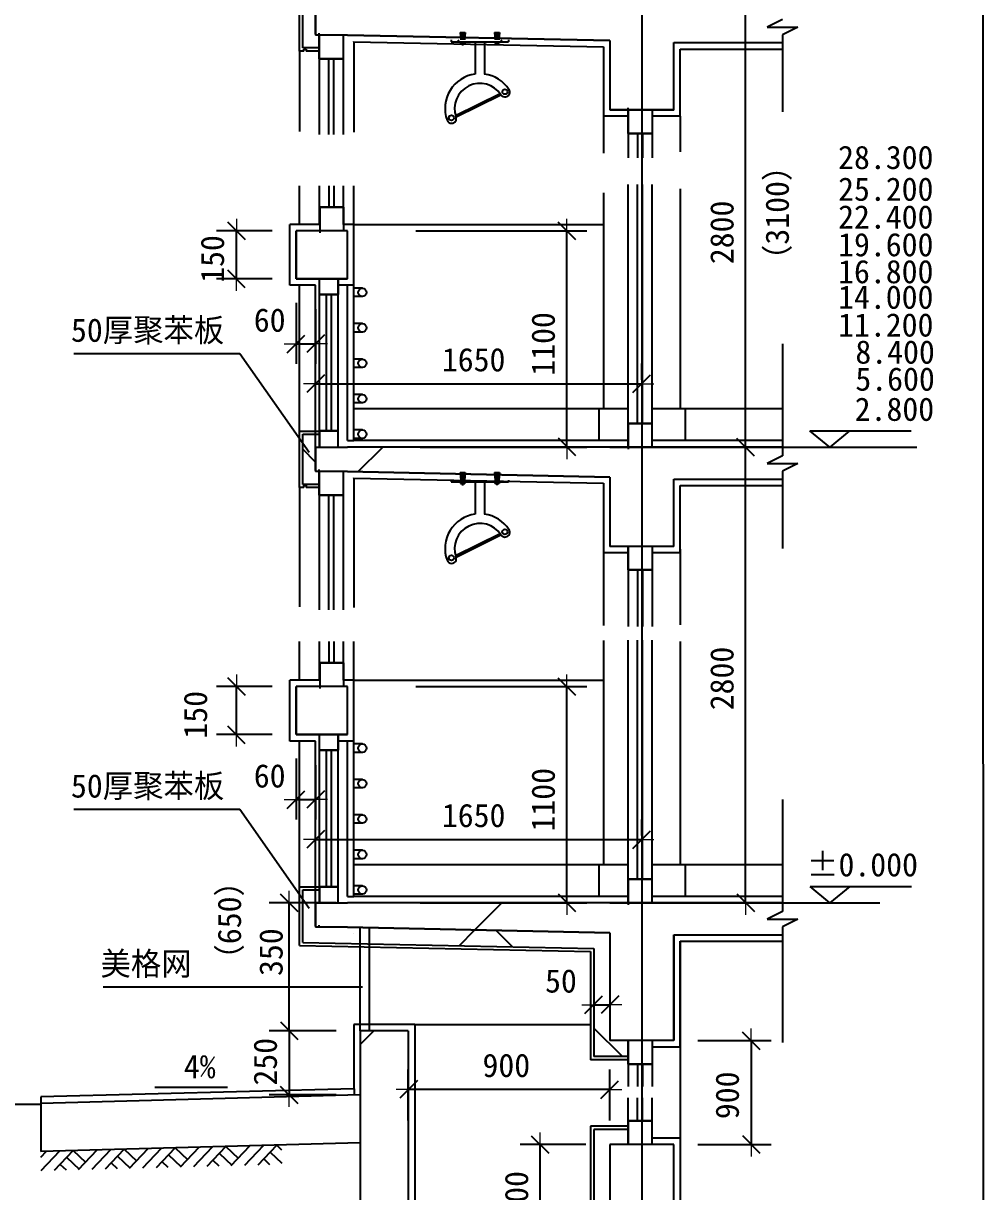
# Model space of a CAD drawing. Header units: metres. Extents: x 628 to 6048, y 603 to 9350.
# Drawn here: x 3047 to 6048, y 3641 to 7289 of the extents above; entities that cross this region are included whole.
import ezdxf

# ---------------------------------------------------------------- set-up
doc = ezdxf.new("R2010")
doc.units = ezdxf.units.M
for name, color, linetype in [('CHAO', 130, 'Continuous'), ('DIM1', 3, 'Continuous'), ('DOTE', 1, 'Continuous'), ('LINE', 4, 'Continuous'), ('PUB_DIM', 3, 'Continuous'), ('PUB_HATCH', 7, 'Continuous'), ('PUB_TEXT', 7, 'Continuous'), ('WALL', 5, 'Continuous')]:
    doc.layers.add(name, color=color, linetype=linetype)
pattern_1 = [(45, (0, 0), (-898.03, 898.03), [])]

# ---------------------------------------------------------------- blocks, each defined once
blk = doc.blocks.new('LYJ')
at = {"layer": 'CHAO'}
for p, q in [((89.65, 103.25), (89.65, 93.25)), ((214.65, 93.25), (214.65, -74.52)), ((264.65, 93.25), (264.65, -74.52)), ((389.65, 103.25), (389.65, 93.25)), ((113.57, -290.5), (345.2, -176.03)), ((115.89, -297.72), (349.53, -182.25)), ((375.57, -193.05), (375.57, -193.05)), ((84.71, -299.22), (84.71, -299.22)), ((92.31, -331.05), (92.31, -331.05))]:
    blk.add_line(p, q, dxfattribs=at)
for centre in [(370.21, -166.58), (91.75, -302.22)]:
    blk.add_circle(centre, 13.42, dxfattribs=at)
for centre, radius, start, end in [((239.65, -254.03), 181.25, 97.93, 199.44), ((239.65, -254.03), 181.25, 33.15, 82.07), ((239.65, -254.03), 131.25, 33.15, 199.44), ((370.46, -168.58), 25, 213.15, 281.79), ((370.46, -168.58), 25, 281.79, 33.15), ((92.31, -306.05), 25, 270, 19.44), ((92.31, -306.05), 25, 199.44, 270)]:
    blk.add_arc(centre, radius, start, end, dxfattribs=at)
at = {"layer": 'DIM1'}
for p, q in [((136.67, 141.58), (163.91, 141.58)), ((136.67, 141.58), (140.09, 103.25)), ((146.4, 134.08), (153.9, 134.08)), ((146.4, 134.08), (146.4, 103.25)), ((146.4, 127.83), (153.9, 127.83)), ((153.9, 134.08), (153.9, 103.25)), ((163.91, 141.58), (160.51, 103.25)), ((315.4, 141.58), (342.64, 141.58)), ((315.4, 141.58), (318.79, 103.25)), ((332.9, 134.08), (325.4, 134.08)), ((325.4, 134.08), (325.4, 103.25)), ((332.9, 127.83), (325.4, 127.83)), ((332.9, 134.08), (332.9, 103.25)), ((342.64, 141.58), (339.24, 103.25)), ((89.65, 93.25), (202.15, 93.25)), ((138.9, 93.25), (138.9, 85.75)), ((138.9, 85.75), (161.4, 85.75)), ((146.4, 121.58), (153.9, 121.58)), ((146.4, 115.33), (153.9, 115.33)), ((146.4, 109.08), (153.9, 109.08)), ((146.4, 85.75), (146.4, 79.5)), ((146.4, 79.5), (153.9, 79.5)), ((153.9, 85.75), (153.9, 79.5)), ((161.4, 93.25), (161.4, 85.75)), ((202.15, 93.25), (277.15, 93.25)), ((277.15, 93.25), (389.65, 93.25)), ((317.9, 93.25), (317.9, 85.75)), ((340.4, 85.75), (317.9, 85.75)), ((332.9, 121.58), (325.4, 121.58)), ((332.9, 115.33), (325.4, 115.33)), ((332.9, 109.08), (325.4, 109.08)), ((325.4, 85.75), (325.4, 79.5)), ((332.9, 79.5), (325.4, 79.5)), ((332.9, 85.75), (332.9, 79.5)), ((340.4, 93.25), (340.4, 85.75))]:
    blk.add_line(p, q, dxfattribs=at)
blk = doc.blocks.new('_DIMX')
at = {"lineweight": 15}
blk.add_line((-150, 0), (150, 0), dxfattribs=at)
blk.add_lwpolyline([(-113.25, -111.06), (107.01, 108.71)])

msp = doc.modelspace()

# ---------------------------------------------------------------- hatches: boundary and pattern name
h = msp.add_hatch()
h.set_pattern_fill('ANSI37', scale=200)
h.paths.add_polyline_path([(3959.99, 7328.97), (3959.99, 7368.97), (3919.99, 7368.97), (3919.99, 7212.44), (3971.31, 7212.44), (3971.31, 7252.44), (3959.99, 7252.44), (3959.99, 7255.6)])
h = msp.add_hatch()
h.set_pattern_fill('AN31C', scale=400)
h.set_pattern_definition(pattern_1)
h.paths.add_polyline_path([(4979.69, 7328.97), (4879.69, 7328.97), (4059.99, 7328.97), (3959.99, 7328.97), (3959.99, 7255.6), (3959.99, 7252.44), (4059.99, 7252.44), (4879.69, 7235.29), (4879.69, 7018.79), (4979.69, 7018.79)])
h.paths.add_polyline_path([(5467.49, 7277.59), (5371.49, 7277.59), (5419.49, 7301.59), (5419.49, 7328.97), (5079.69, 7328.97), (4979.69, 7328.97), (4979.69, 7018.79), (5079.69, 7018.79), (5079.69, 7228.97), (5419.49, 7228.97), (5419.49, 7253.59)])
h = msp.add_hatch()
h.set_pattern_fill('ANSI32', scale=30)
h.paths.add_polyline_path([(4383.46, 7237.48), (4383.46, 7231.48), (4450.96, 7231.48), (4495.96, 7231.48), (4563.46, 7231.48), (4563.46, 7237.48)])
h = msp.add_hatch()
h.set_pattern_fill('AN31C', scale=400)
h.set_pattern_definition(pattern_1)
h.paths.add_polyline_path([(3899.99, 6641.29), (3899.99, 6491.29), (4059.99, 6491.29), (4059.99, 6641.29)])
h = msp.add_hatch()
h.set_pattern_fill('ANSI37', scale=200)
h.paths.add_polyline_path([(3959.99, 5966.01), (3959.99, 6006.01), (3919.99, 6006.01), (3919.99, 5849.47), (3971.31, 5849.47), (3971.31, 5889.47), (3959.99, 5889.47), (3959.99, 5892.63)])
h = msp.add_hatch()
h.set_pattern_fill('AN31C', scale=400)
h.set_pattern_definition(pattern_1)
h.paths.add_polyline_path([(4979.69, 5966.01), (4879.69, 5966.01), (4059.99, 5966.01), (3959.99, 5966.01), (3959.99, 5892.63), (3959.99, 5889.47), (4059.99, 5889.47), (4879.69, 5872.32), (4879.69, 5655.82), (4979.69, 5655.82)])
h.paths.add_polyline_path([(5467.49, 5914.62), (5371.49, 5914.62), (5419.49, 5938.62), (5419.49, 5966.01), (5079.69, 5966.01), (4979.69, 5966.01), (4979.69, 5655.82), (5079.69, 5655.82), (5079.69, 5866.01), (5419.49, 5866.01), (5419.49, 5890.62)])
h = msp.add_hatch()
h.set_pattern_fill('AN31C', scale=400)
h.set_pattern_definition(pattern_1)
h.paths.add_polyline_path([(3899.99, 5217.88), (3899.99, 5067.88), (4059.99, 5067.88), (4059.99, 5217.88)])
h = msp.add_hatch()
h.set_pattern_fill('ANSI37', scale=200)
h.paths.add_polyline_path([(4879.69, 4448.92), (4059.99, 4466.07), (3959.99, 4466.07), (3959.99, 4469.23), (3959.99, 4542.61), (3959.99, 4582.61), (3919.99, 4582.61), (3919.99, 4418.69), (4829.69, 4400.15), (4829.69, 4062.24), (4936.73, 4062.24), (4936.73, 4112.24), (4879.69, 4112.24)])
h = msp.add_hatch()
h.set_pattern_fill('AN31C', scale=400)
h.set_pattern_definition(pattern_1)
h.paths.add_polyline_path([(5079.69, 4442.61), (5419.49, 4442.61), (5419.49, 4467.22), (5467.49, 4491.22), (5371.49, 4491.22), (5419.49, 4515.22), (5419.49, 4542.61), (5079.69, 4542.61), (4879.69, 4542.61), (4059.99, 4542.61), (3959.99, 4542.61), (3959.99, 4469.23), (3959.99, 4466.07), (4059.99, 4466.07), (4879.69, 4448.92), (4879.69, 4112.24), (5079.69, 4112.24)])
h = msp.add_hatch()
h.set_pattern_fill('AR-HBONE', scale=5)
h.paths.add_polyline_path([(4128.94, 4404.43), (4099.89, 4405.02), (4099.89, 4162.61), (4128.94, 4162.61)])
h = msp.add_hatch()
h.set_pattern_fill('AN31C', scale=400)
h.set_pattern_definition(pattern_1)
h.paths.add_polyline_path([(4879.69, 3487.54), (4249.89, 3487.54), (4249.89, 4142.61), (4099.89, 4142.61), (4099.89, 3357.54), (4879.69, 3357.54), (4879.69, 3117.48), (4961.29, 3117.48), (4985.29, 3069.48), (4985.29, 3165.48), (5009.29, 3117.48), (5079.69, 3117.48), (5079.69, 3787.54), (4879.69, 3787.54)])
h = msp.add_hatch()
h.set_pattern_fill('ANSI37', scale=200)
h.paths.add_polyline_path([(4829.69, 3487.54), (4879.69, 3487.54), (4879.69, 3787.54), (4936.73, 3787.54), (4936.73, 3835.02), (4829.69, 3835.02)])

# ---------------------------------------------------------------- linework, layer by layer
for p, q in [((3909.99, 7202.44), (3909.99, 7378.97)), ((3919.99, 7212.44), (3919.99, 7368.97)), ((3959.99, 7255.6), (3959.99, 7328.97)), ((3959.99, 7328.97), (3959.99, 7255.6)), ((5304.05, 5966.26), (5304.05, 7328.72)), ((3959.99, 7255.6), (3959.99, 7252.44)), ((4059.99, 7252.44), (3959.99, 7252.44)), ((3971.31, 7252.44), (3971.31, 7258.63)), ((3971.31, 7252.44), (3971.31, 7258.63)), ((3971.31, 7178.64), (3971.31, 7252.44)), ((4046.31, 7252.44), (4046.31, 7178.64)), ((4879.69, 7235.29), (4059.99, 7252.44)), ((4059.99, 7252.44), (4879.69, 7235.29)), ((4079.99, 7231.8), (4079.99, 7232.44)), ((4079.99, 7232.44), (4079.99, 6949.62)), ((4079.99, 7231.8), (4859.69, 7215.91)), ((4879.69, 7235.29), (4879.69, 7018.79)), ((5079.69, 7018.79), (5079.69, 7228.97)), ((5079.69, 7228.97), (5419.49, 7228.97)), ((3909.99, 7202.44), (3909.99, 6951.75)), ((3923.46, 7202.44), (3909.99, 7202.44)), ((3971.31, 7212.44), (3919.99, 7212.44)), ((3923.46, 7208.59), (3929.17, 7208.59)), ((3923.46, 7202.44), (3923.46, 7208.59)), ((3929.17, 7208.59), (3931.08, 7208.59)), ((3931.08, 7208.59), (3931.08, 7202.44)), ((3971.31, 7202.44), (3931.08, 7202.44)), ((3971.31, 7202.44), (3931.08, 7202.44)), ((4859.69, 7215.91), (4859.69, 6998.79)), ((5099.69, 6998.79), (5099.69, 7208.97)), ((5099.69, 7208.97), (5419.49, 7208.97)), ((4046.31, 7178.64), (3971.31, 7178.64)), ((5079.69, 7018.79), (4879.69, 7018.79)), ((4936.73, 7018.79), (4936.73, 7024.97)), ((4936.73, 6944.98), (4936.73, 7018.79)), ((5081.17, 7018.79), (4993.21, 7018.79)), ((5011.73, 7018.79), (5011.73, 6944.98)), ((4859.69, 6998.79), (4859.69, 6883.87)), ((4936.73, 6998.79), (4859.69, 6998.79)), ((4936.73, 6998.79), (4859.69, 6998.79)), ((5099.69, 6998.79), (5011.73, 6998.79)), ((5099.69, 6998.79), (5099.69, 6888.21)), ((5011.73, 6944.98), (4936.73, 6944.98)), ((3909.99, 6661.29), (3909.99, 6782.14)), ((4079.99, 5986.01), (4079.99, 6782.14)), ((4859.69, 6759.32), (4859.69, 6086.01)), ((5099.69, 6772.35), (5099.69, 6086.01)), ((4048.68, 6715.09), (3973.68, 6715.09)), ((3973.68, 6715.09), (3973.68, 6641.29)), ((4048.68, 6641.29), (4048.68, 6715.09)), ((3824.99, 6641.29), (3650.32, 6641.29)), ((3712.82, 6641.54), (3712.82, 6641.79)), ((3712.82, 6491.29), (3712.82, 6641.29)), ((3879.99, 6471.29), (3879.99, 6661.29)), ((3973.68, 6661.29), (3879.99, 6661.29)), ((3899.99, 6491.29), (3899.99, 6641.29)), ((4059.99, 6641.29), (3899.99, 6641.29)), ((4059.99, 6641.29), (3899.99, 6641.29)), ((3899.99, 6641.29), (3899.99, 6491.29)), ((3973.68, 6641.29), (3973.68, 6635.1)), ((4079.99, 6661.29), (4048.68, 6661.29)), ((4059.99, 6491.29), (4059.99, 6641.29)), ((4079.99, 6661.29), (4859.69, 6661.29)), ((4273.28, 6641.29), (4808.17, 6641.29)), ((4745.67, 5966.26), (4745.67, 6641.04)), ((3824.99, 6491.29), (3650.32, 6491.29)), ((3712.82, 6491.04), (3712.82, 6490.79)), ((3959.99, 6471.29), (3879.99, 6471.29)), ((4059.99, 6491.29), (3899.99, 6491.29)), ((3899.99, 6491.29), (4059.99, 6491.29)), ((3909.99, 6016.01), (3909.99, 6471.29)), ((3959.99, 5966.01), (3959.99, 6471.29)), ((3972.89, 6442.29), (3972.89, 6491.29)), ((4030.59, 6491.29), (4030.59, 6442.29)), ((4079.99, 6471.29), (4030.59, 6471.29)), ((4059.99, 5986.01), (4059.99, 6471.29)), ((4106.34, 6462.14), (4079.99, 6462.14)), ((4030.59, 6442.29), (3972.89, 6442.29)), ((4106.34, 6435.84), (4079.99, 6435.84)), ((3899.99, 6416.29), (3899.99, 6225.85)), ((3959.99, 6396.29), (3959.99, 6225.85)), ((4106.34, 6351.45), (4079.99, 6351.45)), ((4106.34, 6325.15), (4079.99, 6325.15)), ((3899.74, 6288.35), (3899.49, 6288.35)), ((3899.99, 6288.35), (3959.99, 6288.35)), ((3960.24, 6288.35), (3960.49, 6288.35)), ((3204.45, 6258.38), (3723.47, 6258.38)), ((3723.47, 6258.38), (3939.99, 5949.65)), ((4106.34, 6240.76), (4079.99, 6240.76)), ((3959.99, 6082.52), (3959.99, 6226.33)), ((4106.34, 6214.45), (4079.99, 6214.45)), ((4979.69, 6176.33), (4979.69, 6226.33)), ((3960.24, 6163.83), (4979.44, 6163.83)), ((4106.34, 6130.06), (4079.99, 6130.06)), ((4106.34, 6103.76), (4079.99, 6103.76)), ((4845.68, 6086.01), (4845.68, 5986.01)), ((5114.96, 6086.01), (5114.96, 5986.01)), ((5011.73, 6039.81), (4936.73, 6039.81)), ((4936.73, 6039.81), (4936.73, 5966.01)), ((5011.73, 5966.01), (5011.73, 6039.81)), ((3909.99, 5839.47), (3909.99, 6016.01)), ((3909.99, 6016.01), (3972.89, 6016.01)), ((3919.99, 6006.01), (3972.89, 6006.01)), ((3919.99, 5849.47), (3919.99, 6006.01)), ((4030.59, 6016.36), (3972.89, 6016.36)), ((3972.89, 6016.36), (3972.89, 5966.01)), ((4030.59, 5966.01), (4030.59, 6016.36)), ((4059.99, 5986.01), (4079.99, 5986.01)), ((4106.34, 6019.37), (4079.99, 6019.37)), ((4106.34, 5993.07), (4079.99, 5993.07)), ((4079.99, 5986.01), (4079.99, 5986.01)), ((4879.69, 5986.01), (4079.99, 5986.01)), ((4936.73, 5986.01), (4613.55, 5986.01)), ((5419.49, 5986.01), (5011.73, 5986.01)), ((3959.99, 5892.63), (3959.99, 5966.01)), ((3959.99, 5966.01), (3959.99, 5892.63)), ((3959.99, 5966.01), (3959.99, 5966.01)), ((3959.99, 5966.01), (4059.99, 5966.01)), ((4879.69, 5966.01), (4059.99, 5966.01)), ((4059.99, 5966.01), (4059.99, 5966.01)), ((5419.49, 5966.01), (4059.99, 5966.01)), ((4286.69, 5966.01), (4808.17, 5966.01)), ((4936.73, 5966.01), (4936.73, 5959.82)), ((5304.16, 5966.01), (5241.55, 5966.01)), ((5344.49, 5966.01), (5241.55, 5966.01)), ((5304.05, 4542.86), (5304.05, 5965.76)), ((5419.49, 5966.01), (5839.07, 5966.01)), ((3959.99, 5892.63), (3959.99, 5889.47)), ((4059.99, 5889.47), (3959.99, 5889.47)), ((3971.31, 5889.47), (3971.31, 5895.66)), ((3971.31, 5889.47), (3971.31, 5895.66)), ((3971.31, 5815.67), (3971.31, 5889.47)), ((4046.31, 5889.47), (4046.31, 5815.67)), ((4879.69, 5872.32), (4059.99, 5889.47)), ((4059.99, 5889.47), (4879.69, 5872.32)), ((3909.99, 5839.47), (3909.99, 5467.03)), ((3923.46, 5839.47), (3909.99, 5839.47)), ((3971.31, 5849.47), (3919.99, 5849.47)), ((3923.46, 5839.47), (3923.46, 5845.62)), ((3923.46, 5845.62), (3929.17, 5845.62)), ((3929.17, 5845.62), (3931.08, 5845.62)), ((3931.08, 5845.62), (3931.08, 5839.47)), ((3971.31, 5839.47), (3931.08, 5839.47)), ((3971.31, 5839.47), (3931.08, 5839.47)), ((4079.99, 5869.47), (4079.99, 5464.9)), ((4079.99, 5868.83), (4079.99, 5869.47)), ((4079.99, 5868.83), (4859.69, 5852.94)), ((4859.69, 5852.94), (4859.69, 5635.82)), ((4879.69, 5872.32), (4879.69, 5655.82)), ((5079.69, 5655.82), (5079.69, 5866.01)), ((5079.69, 5866.01), (5419.49, 5866.01)), ((5099.69, 5635.82), (5099.69, 5846.01)), ((5099.69, 5846.01), (5419.49, 5846.01)), ((4046.31, 5815.67), (3971.31, 5815.67)), ((5079.69, 5655.82), (4879.69, 5655.82)), ((4936.73, 5582.02), (4936.73, 5655.82)), ((5011.73, 5655.82), (5011.73, 5582.02)), ((4859.69, 5646.53), (4859.69, 5408.32)), ((4936.73, 5635.82), (4859.69, 5635.82)), ((4936.73, 5635.82), (4859.69, 5635.82)), ((5099.69, 5635.82), (5011.73, 5635.82)), ((5099.69, 5635.82), (5011.73, 5635.82)), ((5099.69, 5646.53), (5099.69, 5410.83)), ((5011.73, 5582.02), (4936.73, 5582.02)), ((3909.99, 5237.88), (3909.99, 5358.73)), ((4079.99, 4562.61), (4079.99, 5358.73)), ((4859.69, 5361.68), (4859.69, 4662.61)), ((5099.69, 5358.15), (5099.69, 4662.61)), ((4048.68, 5291.69), (3973.68, 5291.69)), ((3973.68, 5291.69), (3973.68, 5217.88)), ((4048.68, 5217.88), (4048.68, 5291.69)), ((3824.99, 5217.88), (3650.32, 5217.88)), ((3712.82, 5218.13), (3712.82, 5218.38)), ((3712.82, 5067.88), (3712.82, 5217.88)), ((3879.99, 5047.88), (3879.99, 5237.88)), ((3973.68, 5237.88), (3879.99, 5237.88)), ((3899.99, 5067.88), (3899.99, 5217.88)), ((4059.99, 5217.88), (3899.99, 5217.88)), ((4059.99, 5217.88), (3899.99, 5217.88)), ((3899.99, 5217.88), (3899.99, 5067.88)), ((3973.68, 5217.88), (3973.68, 5211.7)), ((4079.99, 5237.88), (4048.68, 5237.88)), ((4059.99, 5067.88), (4059.99, 5217.88)), ((4079.99, 5237.88), (4859.69, 5237.88)), ((4273.28, 5217.88), (4808.17, 5217.88)), ((4745.67, 4542.86), (4745.67, 5217.63)), ((3824.99, 5067.88), (3650.32, 5067.88)), ((3712.82, 5067.63), (3712.82, 5067.38)), ((3959.99, 5047.88), (3879.99, 5047.88)), ((4059.99, 5067.88), (3899.99, 5067.88)), ((3899.99, 5067.88), (4059.99, 5067.88)), ((3909.99, 4592.61), (3909.99, 5047.88)), ((3959.99, 4542.61), (3959.99, 5047.88)), ((3972.89, 5018.88), (3972.89, 5067.88)), ((4030.59, 5067.88), (4030.59, 5018.88)), ((4079.99, 5047.88), (4030.59, 5047.88)), ((4059.99, 4562.61), (4059.99, 5047.88)), ((4106.34, 5038.74), (4079.99, 5038.74)), ((4030.59, 5018.88), (3972.89, 5018.88)), ((4106.34, 5012.44), (4079.99, 5012.44)), ((3899.99, 4992.88), (3899.99, 4802.45)), ((3959.99, 4972.88), (3959.99, 4802.45)), ((4106.34, 4928.05), (4079.99, 4928.05)), ((4106.34, 4901.75), (4079.99, 4901.75)), ((3899.74, 4864.95), (3899.49, 4864.95)), ((3899.99, 4864.95), (3959.99, 4864.95)), ((3960.24, 4864.95), (3960.49, 4864.95)), ((3204.45, 4834.97), (3723.47, 4834.97)), ((3723.47, 4834.97), (3939.99, 4526.25)), ((4106.34, 4817.35), (4079.99, 4817.35)), ((3959.99, 4659.12), (3959.99, 4802.93)), ((4106.34, 4791.05), (4079.99, 4791.05)), ((4979.69, 4752.93), (4979.69, 4802.93)), ((3960.24, 4740.43), (4979.44, 4740.43)), ((4106.34, 4706.66), (4079.99, 4706.66)), ((4106.34, 4680.36), (4079.99, 4680.36)), ((4845.68, 4662.61), (4845.68, 4562.61)), ((5114.96, 4662.61), (5114.96, 4562.61)), ((5011.73, 4616.41), (4936.73, 4616.41)), ((4936.73, 4616.41), (4936.73, 4542.61)), ((5011.73, 4542.61), (5011.73, 4616.41)), ((3909.99, 4408.89), (3909.99, 4592.61)), ((3909.99, 4592.61), (3972.89, 4592.61)), ((3919.99, 4418.69), (3919.99, 4582.61)), ((3919.99, 4582.61), (3972.89, 4582.61)), ((4030.59, 4592.96), (3972.89, 4592.96)), ((3972.89, 4592.96), (3972.89, 4542.61)), ((4030.59, 4542.61), (4030.59, 4592.96)), ((4059.99, 4562.61), (4079.99, 4562.61)), ((4106.34, 4595.96), (4079.99, 4595.96)), ((4106.34, 4569.66), (4079.99, 4569.66)), ((4079.99, 4562.61), (4079.99, 4562.61)), ((4879.69, 4562.61), (4079.99, 4562.61)), ((4936.73, 4562.61), (4613.55, 4562.61)), ((5419.49, 4562.61), (5011.73, 4562.61)), ((4024.89, 4542.61), (3815.46, 4542.61)), ((3877.96, 4142.86), (3877.96, 4542.36)), ((3959.99, 4469.23), (3959.99, 4542.61)), ((3959.99, 4542.61), (3959.99, 4542.61)), ((3959.99, 4542.61), (4059.99, 4542.61)), ((3959.99, 4542.61), (3959.99, 4469.23)), ((4879.69, 4542.61), (4059.99, 4542.61)), ((5419.49, 4542.61), (4059.99, 4542.61)), ((4059.99, 4542.61), (4059.99, 4542.61)), ((4286.69, 4542.61), (4808.17, 4542.61)), ((4936.73, 4542.61), (4936.73, 4536.42)), ((5344.49, 4542.61), (5241.55, 4542.61)), ((5419.49, 4542.61), (5723.27, 4542.61)), ((3959.99, 4469.23), (3959.99, 4466.07)), ((4059.99, 4466.07), (3959.99, 4466.07)), ((3971.31, 4466.07), (3971.31, 4472.26)), ((3971.31, 4466.07), (3971.31, 4472.26)), ((4879.69, 4448.92), (4059.99, 4466.07)), ((4059.99, 4466.07), (4879.69, 4448.92)), ((4099.89, 4142.61), (4099.89, 4465.24)), ((4128.94, 4142.61), (4128.94, 4464.63)), ((3919.99, 4418.69), (4829.69, 4400.15)), ((4079.99, 4445.43), (4079.99, 4446.07)), ((4879.69, 4448.92), (4879.69, 4112.24)), ((4879.69, 4448.92), (4879.69, 4112.24)), ((5079.69, 4112.24), (5079.69, 4442.61)), ((5079.69, 4442.61), (5419.49, 4442.61)), ((5079.69, 4112.24), (5079.69, 4442.61)), ((5079.69, 4442.61), (5419.49, 4442.61)), ((5099.69, 4092.24), (5099.69, 4422.61)), ((5099.69, 4422.61), (5419.49, 4422.61)), ((3909.99, 4408.89), (4819.69, 4390.35)), ((4819.69, 4390.35), (4819.69, 4052.24)), ((4829.69, 4400.15), (4829.69, 4062.24)), ((4829.69, 4383.91), (4829.69, 4161.96)), ((4879.69, 4368.82), (4879.69, 4161.96)), ((3296.8, 4279.95), (4106.98, 4279.95)), ((4829.44, 4224.46), (4829.19, 4224.46)), ((4829.69, 4224.46), (4879.69, 4224.46)), ((4879.94, 4224.46), (4880.19, 4224.46)), ((4079.89, 4162.61), (4079.89, 3962.12)), ((4269.89, 4162.61), (4079.89, 4162.61)), ((4269.89, 4162.61), (4819.69, 4162.61)), ((4269.89, 4162.61), (4269.89, 3507.54)), ((4024.89, 4142.61), (3815.46, 4142.61)), ((4024.89, 4142.61), (3815.46, 4142.61)), ((3877.96, 4142.86), (3877.96, 4143.11)), ((3877.96, 4142.61), (3877.96, 3942.61)), ((4249.89, 4142.61), (4099.89, 4142.61)), ((4099.89, 4142.61), (4099.89, 3357.54)), ((4249.89, 4142.61), (4249.89, 3487.54)), ((5079.69, 4112.24), (4879.69, 4112.24)), ((4936.73, 4038.44), (4936.73, 4112.24)), ((5011.73, 4112.24), (5011.73, 4038.44)), ((5099.69, 4092.24), (5011.73, 4092.24)), ((5154.69, 4112.24), (5384.12, 4112.24)), ((5321.62, 4111.99), (5321.62, 3787.79)), ((4936.73, 4052.24), (4819.69, 4052.24)), ((4936.73, 4062.24), (4829.69, 4062.24)), ((4249.89, 3862.54), (4249.89, 4022.19)), ((4879.69, 3862.54), (4879.69, 4022.19)), ((5011.73, 4038.44), (4936.73, 4038.44)), ((4024.89, 3942.61), (3815.46, 3942.61)), ((3877.96, 3942.36), (3877.96, 3942.11)), ((4080.68, 3962.14), (4081.21, 3942.11)), ((4879.44, 3959.69), (4250.14, 3959.69)), ((4819.69, 3845.02), (4819.69, 3487.54)), ((4936.73, 3845.02), (4819.69, 3845.02)), ((4829.69, 3835.02), (4829.69, 3487.54)), ((4936.73, 3835.02), (4829.69, 3835.02)), ((5011.73, 3861.35), (4936.73, 3861.35)), ((4936.73, 3861.35), (4936.73, 3787.54)), ((5011.73, 3787.54), (5011.73, 3861.35)), ((5099.69, 3807.54), (5011.73, 3807.54)), ((4804.69, 3787.54), (4599.82, 3787.54)), ((4662.32, 3492.4), (4662.32, 3787.29)), ((5079.69, 3787.54), (4879.69, 3787.54)), ((4879.69, 3787.54), (4879.69, 3487.54)), ((5079.69, 3117.48), (5079.69, 3787.54)), ((5154.69, 3787.54), (5384.12, 3787.54))]:
    msp.add_line(p, q)
msp.add_lwpolyline([(6047.65, 603.34), (628.2, 603.34), (628.2, 9347.84), (6044.36, 9349.54)], close=True)
for points in [[(4059.99, 7252.44), (4059.99, 7252.44)], [(4059.99, 5889.47), (4059.99, 5889.47)], [(4059.99, 4466.07), (4059.99, 4466.07)]]:
    msp.add_lwpolyline(points)
for centre in [(4106.34, 6448.99), (4106.34, 6338.3), (4106.34, 6227.6), (4106.34, 6116.91), (4106.34, 6006.22), (4106.34, 5025.59), (4106.34, 4914.9), (4106.34, 4804.2), (4106.34, 4693.51), (4106.34, 4582.81)]:
    msp.add_circle(centre, 13.15)
at = {"layer": 'CHAO'}
for p, q in [((4383.46, 7237.48), (4383.46, 7231.48)), ((4458.46, 7231.48), (4458.46, 7130.81)), ((4488.46, 7231.48), (4488.46, 7130.81)), ((4563.46, 7237.48), (4563.46, 7231.48)), ((4397.81, 7001.22), (4536.8, 7069.91)), ((4399.2, 6996.89), (4539.39, 7066.17)), ((4555.02, 7059.69), (4555.02, 7059.69)), ((4380.5, 6995.99), (4380.5, 6995.99)), ((4385.06, 6976.9), (4385.06, 6976.9))]:
    msp.add_line(p, q, dxfattribs=at)
for centre in [(4551.8, 7075.57), (4384.73, 6994.19)]:
    msp.add_circle(centre, 8.05, dxfattribs=at)
for centre, radius, start, end in [((4473.46, 7023.1), 108.75, 97.93, 199.44), ((4473.46, 7023.1), 108.75, 33.15, 82.07), ((4473.46, 7023.1), 78.75, 33.15, 199.44), ((4551.95, 7074.38), 15, 281.79, 33.15), ((4551.95, 7074.38), 15, 213.15, 281.79), ((4385.06, 6991.9), 15, 199.44, 270), ((4385.06, 6991.9), 15, 270, 19.44)]:
    msp.add_arc(centre, radius, start, end, dxfattribs=at)
at = {"layer": 'DIM1'}
for p, q in [((4411.67, 7260.47), (4428.02, 7260.47)), ((4411.67, 7260.47), (4413.72, 7237.48)), ((4428.02, 7260.47), (4425.98, 7237.48)), ((4518.91, 7260.47), (4535.25, 7260.47)), ((4518.91, 7260.47), (4520.95, 7237.48)), ((4535.25, 7260.47), (4533.22, 7237.48)), ((4383.46, 7231.48), (4450.96, 7231.48)), ((4413.01, 7231.48), (4413.01, 7226.98)), ((4413.01, 7226.98), (4426.51, 7226.98)), ((4417.51, 7255.97), (4422.01, 7255.97)), ((4417.51, 7255.97), (4417.51, 7237.48)), ((4417.51, 7252.22), (4422.01, 7252.22)), ((4417.51, 7248.47), (4422.01, 7248.47)), ((4417.51, 7244.72), (4422.01, 7244.72)), ((4417.51, 7240.97), (4422.01, 7240.97)), ((4417.51, 7226.98), (4417.51, 7223.23)), ((4422.01, 7255.97), (4422.01, 7237.48)), ((4422.01, 7226.98), (4422.01, 7223.23)), ((4426.51, 7231.48), (4426.51, 7226.98)), ((4450.96, 7231.48), (4495.96, 7231.48)), ((4495.96, 7231.48), (4563.46, 7231.48)), ((4520.41, 7231.48), (4520.41, 7226.98)), ((4533.91, 7226.98), (4520.41, 7226.98)), ((4529.41, 7255.97), (4524.91, 7255.97)), ((4524.91, 7255.97), (4524.91, 7237.48)), ((4529.41, 7252.22), (4524.91, 7252.22)), ((4529.41, 7248.47), (4524.91, 7248.47)), ((4529.41, 7244.72), (4524.91, 7244.72)), ((4529.41, 7240.97), (4524.91, 7240.97)), ((4524.91, 7226.98), (4524.91, 7223.23)), ((4529.41, 7255.97), (4529.41, 7237.48)), ((4529.41, 7226.98), (4529.41, 7223.23)), ((4533.91, 7231.48), (4533.91, 7226.98)), ((4417.51, 7223.23), (4422.01, 7223.23)), ((4529.41, 7223.23), (4524.91, 7223.23))]:
    msp.add_line(p, q, dxfattribs=at)
at = {"layer": 'DOTE'}
msp.add_line((4979.69, 9043.59), (4979.69, 3015.46), dxfattribs=at)
at = {"layer": 'LINE'}
for p, q in [((3971.31, 7252.44), (3971.31, 6942.46)), ((4046.31, 7252.44), (4046.31, 6942.46)), ((5099.69, 7208.97), (5419.49, 7208.97)), ((3971.31, 7178.64), (4046.31, 7178.64)), ((4000.98, 7178.64), (4000.98, 6942.46)), ((4016.46, 7178.64), (4016.46, 6942.46)), ((4879.69, 7018.79), (5079.69, 7018.79)), ((4936.73, 7018.79), (4936.73, 6869.23)), ((5011.73, 7018.79), (5011.73, 6869.23)), ((4936.73, 6944.98), (5011.73, 6944.98)), ((4966.39, 6944.98), (4966.39, 6869.23)), ((4981.87, 6944.98), (4981.87, 6869.23)), ((4936.73, 5966.01), (4936.73, 6786.29)), ((4966.39, 6039.81), (4966.39, 6786.29)), ((4981.87, 6039.81), (4981.87, 6786.29)), ((5011.73, 5966.01), (5011.73, 6786.29)), ((3972.89, 6661.29), (3972.89, 6782.14)), ((4002.55, 6715.09), (4002.55, 6782.14)), ((4018.03, 6715.09), (4018.03, 6782.14)), ((4047.89, 6661.29), (4047.89, 6782.14)), ((3973.68, 6715.09), (4048.68, 6715.09)), ((3972.89, 5966.01), (3972.89, 6491.29)), ((4030.59, 5966.01), (4030.59, 6491.29)), ((3972.89, 6442.29), (4030.59, 6442.29)), ((3994.36, 6016.36), (3994.36, 6442.29)), ((4009.84, 6016.36), (4009.84, 6442.29)), ((4079.99, 6086.01), (4936.73, 6086.01)), ((5011.73, 6086.01), (5419.49, 6086.01)), ((4936.73, 6039.81), (5011.73, 6039.81)), ((3972.89, 6016.36), (4030.59, 6016.36)), ((3972.89, 5966.01), (4030.59, 5966.01)), ((4879.69, 5966.01), (5079.69, 5966.01)), ((5079.69, 5966.01), (5419.49, 5966.01)), ((3971.31, 5889.47), (3971.31, 5457.74)), ((4046.31, 5889.47), (4046.31, 5457.74)), ((5099.69, 5846.01), (5419.49, 5846.01)), ((3971.31, 5815.67), (4046.31, 5815.67)), ((4000.98, 5815.67), (4000.98, 5457.74)), ((4016.46, 5815.67), (4016.46, 5457.74)), ((4936.73, 5655.82), (4936.73, 5405.05)), ((5011.73, 5655.82), (5011.73, 5405.05)), ((4936.73, 5582.02), (5011.73, 5582.02)), ((4966.39, 5582.02), (4966.39, 5405.05)), ((4981.87, 5582.02), (4981.87, 5405.05)), ((3972.89, 5237.88), (3972.89, 5358.73)), ((4002.55, 5291.69), (4002.55, 5358.73)), ((4018.03, 5291.69), (4018.03, 5358.73)), ((4047.89, 5237.88), (4047.89, 5358.73)), ((4936.73, 4542.61), (4936.73, 5362.89)), ((4966.39, 4616.41), (4966.39, 5362.89)), ((4981.87, 4616.41), (4981.87, 5362.89)), ((5011.73, 4542.61), (5011.73, 5362.89)), ((3973.68, 5291.69), (4048.68, 5291.69)), ((3972.89, 4542.61), (3972.89, 5067.88)), ((4030.59, 4542.61), (4030.59, 5067.88)), ((3972.89, 5018.88), (4030.59, 5018.88)), ((3994.36, 4592.96), (3994.36, 5018.88)), ((4009.84, 4592.96), (4009.84, 5018.88)), ((4079.99, 4662.61), (4936.73, 4662.61)), ((5011.73, 4662.61), (5419.49, 4662.61)), ((4936.73, 4616.41), (5011.73, 4616.41)), ((3972.89, 4592.96), (4030.59, 4592.96)), ((3972.89, 4542.61), (4030.59, 4542.61)), ((4879.69, 4542.61), (5079.69, 4542.61)), ((5079.69, 4542.61), (5419.49, 4542.61)), ((5099.69, 4422.61), (5099.69, 3117.48)), ((5099.69, 4422.61), (5419.49, 4422.61)), ((5099.69, 4422.61), (5419.49, 4422.61)), ((4936.73, 4112.24), (4936.73, 3968.87)), ((5011.73, 4112.24), (5011.73, 3968.87)), ((4936.73, 4038.44), (5011.73, 4038.44)), ((4966.39, 4038.44), (4966.39, 3968.87)), ((4981.87, 4038.44), (4981.87, 3968.87)), ((4936.73, 3787.54), (4936.73, 3933.92)), ((4966.39, 3861.35), (4966.39, 3933.92)), ((4981.87, 3861.35), (4981.87, 3933.92)), ((5011.73, 3787.54), (5011.73, 3933.92)), ((4936.73, 3861.35), (5011.73, 3861.35))]:
    msp.add_line(p, q, dxfattribs=at)
at = {"layer": 'PUB_DIM'}
for p, q in [((5419.49, 7301.59), (5371.49, 7277.59)), ((5371.49, 7277.59), (5467.49, 7277.59)), ((5467.49, 7277.59), (5419.49, 7253.59)), ((5419.49, 7253.59), (5419.49, 7012.56)), ((5419.49, 6288.76), (5419.49, 5938.62)), ((5504.7, 6016.44), (5821.08, 6016.42)), ((5566.54, 5966.02), (5504.7, 6016.44)), ((5628.37, 6016.42), (5566.54, 5966.02)), ((5419.49, 5938.62), (5371.49, 5914.62)), ((5371.49, 5914.62), (5467.49, 5914.62)), ((5467.49, 5914.62), (5419.49, 5890.62)), ((5419.49, 5890.62), (5419.49, 5649.59)), ((5419.49, 4865.36), (5419.49, 4515.22)), ((5567.5, 4542.96), (5505.66, 4593.37)), ((5505.66, 4593.37), (5822.04, 4593.35)), ((5629.33, 4593.35), (5567.5, 4542.96)), ((5419.49, 4515.22), (5371.49, 4491.22)), ((5371.49, 4491.22), (5467.49, 4491.22)), ((5467.49, 4491.22), (5419.49, 4467.22)), ((5419.49, 4467.22), (5419.49, 4106.01))]:
    msp.add_line(p, q, dxfattribs=at)
msp.add_lwpolyline([(3457.5, 3966.96), (3684.6, 3966.96)], dxfattribs=at)
at = {"layer": 'PUB_HATCH'}
for p, q in [((3101.33, 3912.25), (2667.55, 3912.25)), ((3101.81, 3748.26), (3119.33, 3766.73)), ((3102.91, 3706.28), (3161.31, 3767.84)), ((3144.9, 3707.39), (3203.3, 3768.94)), ((3203.3, 3768.94), (3241.77, 3732.44)), ((3219.87, 3709.36), (3278.27, 3770.92)), ((3261.86, 3710.47), (3320.26, 3772.02)), ((3303.84, 3711.57), (3362.24, 3773.13)), ((3362.24, 3773.13), (3400.72, 3736.63)), ((3378.82, 3713.55), (3437.22, 3775.1)), ((3420.8, 3714.65), (3479.2, 3776.21)), ((3462.79, 3715.76), (3521.19, 3777.32)), ((3521.19, 3777.32), (3559.66, 3740.82)), ((3537.76, 3717.73), (3596.16, 3779.29)), ((3579.75, 3718.84), (3638.15, 3780.4)), ((3621.73, 3719.94), (3680.13, 3781.5)), ((3659.69, 3759.96), (3698.17, 3723.46)), ((3680.13, 3781.5), (3718.61, 3745)), ((3696.71, 3721.92), (3755.11, 3783.48)), ((3738.69, 3723.02), (3797.09, 3784.58)), ((3780.68, 3724.13), (3839.08, 3785.69)), ((3818.64, 3764.14), (3855.24, 3729.42)), ((3839.08, 3785.69), (3854.13, 3771.4)), ((3162.42, 3725.85), (3180.88, 3708.33)), ((3182.86, 3747.4), (3221.33, 3710.9)), ((3321.36, 3730.04), (3339.83, 3712.52)), ((3341.8, 3751.58), (3380.28, 3715.08)), ((3480.31, 3734.22), (3498.77, 3716.7)), ((3500.75, 3755.77), (3539.22, 3719.27)), ((3639.25, 3738.41), (3657.72, 3720.89)), ((3798.2, 3742.6), (3816.66, 3725.08))]:
    msp.add_line(p, q, dxfattribs=at)
at = {"layer": 'WALL'}
for p, q in [((5079.69, 7228.97), (5419.49, 7228.97)), ((5079.69, 5966.01), (5419.49, 5966.01)), ((5079.69, 5866.01), (5419.49, 5866.01)), ((5079.69, 4542.61), (5419.49, 4542.61)), ((4879.69, 4448.92), (4879.69, 4112.24)), ((5079.69, 4442.61), (5079.69, 4112.24)), ((5079.69, 4442.61), (5419.49, 4442.61)), ((5079.69, 4442.61), (5419.49, 4442.61)), ((4079.89, 3962.12), (3101.33, 3936.26)), ((4099.89, 3942.61), (3101.33, 3916.31)), ((3101.33, 3936.26), (3101.33, 3766.26)), ((4099.89, 3792.56), (3101.33, 3766.26))]:
    msp.add_line(p, q, dxfattribs=at)

# ---------------------------------------------------------------- block references
at = {"xscale": 0.25, "yscale": 0.25, "zscale": 0.25}
for p, rotation in [((3712.82, 6641.29), 270), ((4745.67, 6641.29), 90), ((3712.82, 6491.29), 90), ((3959.99, 6288.35), 180), ((3959.99, 6163.83), 180), ((4745.67, 5966.01), 270), ((5304.05, 5966.01), 90), ((3712.82, 5217.88), 270), ((4745.67, 5217.88), 90), ((3712.82, 5067.88), 90), ((3959.99, 4864.95), 180), ((3959.99, 4740.43), 180), ((3877.96, 4542.61), 90), ((4745.67, 4542.61), 270), ((5304.05, 4542.61), 270), ((4879.69, 4224.46), 180), ((3877.96, 4142.61), 270), ((3877.96, 4142.61), 270), ((5321.62, 4112.24), 90), ((3877.96, 3942.61), 90), ((4249.89, 3959.69), 180), ((4662.32, 3787.54), 90), ((5321.62, 3787.54), 270)]:
    msp.add_blockref('_DIMX', p, dxfattribs=dict(at, rotation=rotation))
for name, p, xscale, yscale, zscale in [('_DIMX', (3899.99, 6288.35), 0.25, 0.25, 0.25), ('_DIMX', (4979.69, 6163.83), 0.25, 0.25, 0.25), ('LYJ', (4329.67, 5801.05), 0.6, 0.6, 0.6), ('_DIMX', (3899.99, 4864.95), 0.25, 0.25, 0.25), ('_DIMX', (4979.69, 4740.43), 0.25, 0.25, 0.25), ('_DIMX', (4829.69, 4224.46), 0.25, 0.25, 0.25), ('_DIMX', (4879.69, 3959.69), 0.25, 0.25, 0.25)]:
    msp.add_blockref(name, p, dxfattribs=dict(xscale=xscale, yscale=yscale, zscale=zscale))

# ---------------------------------------------------------------- texts
for s, p in [('（3100）', (5438.97, 6503.03)), ('2800', (5266.11, 6536.94)), ('150', (3674.24, 6478.72)), ('1100', (4707.74, 6188.55)), ('2800', (5266.11, 5143.76)), ('150', (3621.3, 5055.31)), ('1100', (4707.74, 4765.14)), ('（650）', (3727.25, 4318.53)), ('350', (3857.33, 4314.03)), ('250', (3839.37, 3971.74)), ('900', (5282.82, 3866.87)), ('300', (4624.38, 3555.96))]:
    msp.add_text(s, height=73, rotation=90).set_placement(p)
for s, p in [('60', (3767.2, 6326.06)), ('1650', (4354.74, 6202.41)), ('60', (3767.2, 4902.66)), ('1650', (4354.74, 4779.01)), ('50', (4677.26, 4262.18)), ('900', (4481.77, 3998.49))]:
    msp.add_text(s, height=73).set_placement(p)
at = {"layer": 'PUB_TEXT'}
for s, p in [('28.300', (5592.9, 6834.1)), ('25.200', (5592.9, 6734.97)), ('22.400', (5592.9, 6648.16)), ('19.600', (5592.9, 6561.6)), ('16.800', (5592.9, 6477.4)), ('14.000', (5592.9, 6397.7)), ('50厚聚苯板', (3195.88, 6294.59)), ('11.200', (5592.9, 6310.89)), ('8.400', (5646.83, 6226.29)), ('5.600', (5646.83, 6141.85)), ('2.800', (5644.72, 6047.74)), ('50厚聚苯板', (3195.88, 4871.18)), ('%%p0.000', (5494.83, 4625.13)), ('美格网', (3288.22, 4316.16)), ('4%', (3548.69, 3994.89))]:
    msp.add_text(s, height=73, dxfattribs=at).set_placement(p)

doc.saveas('drawing.dxf')
